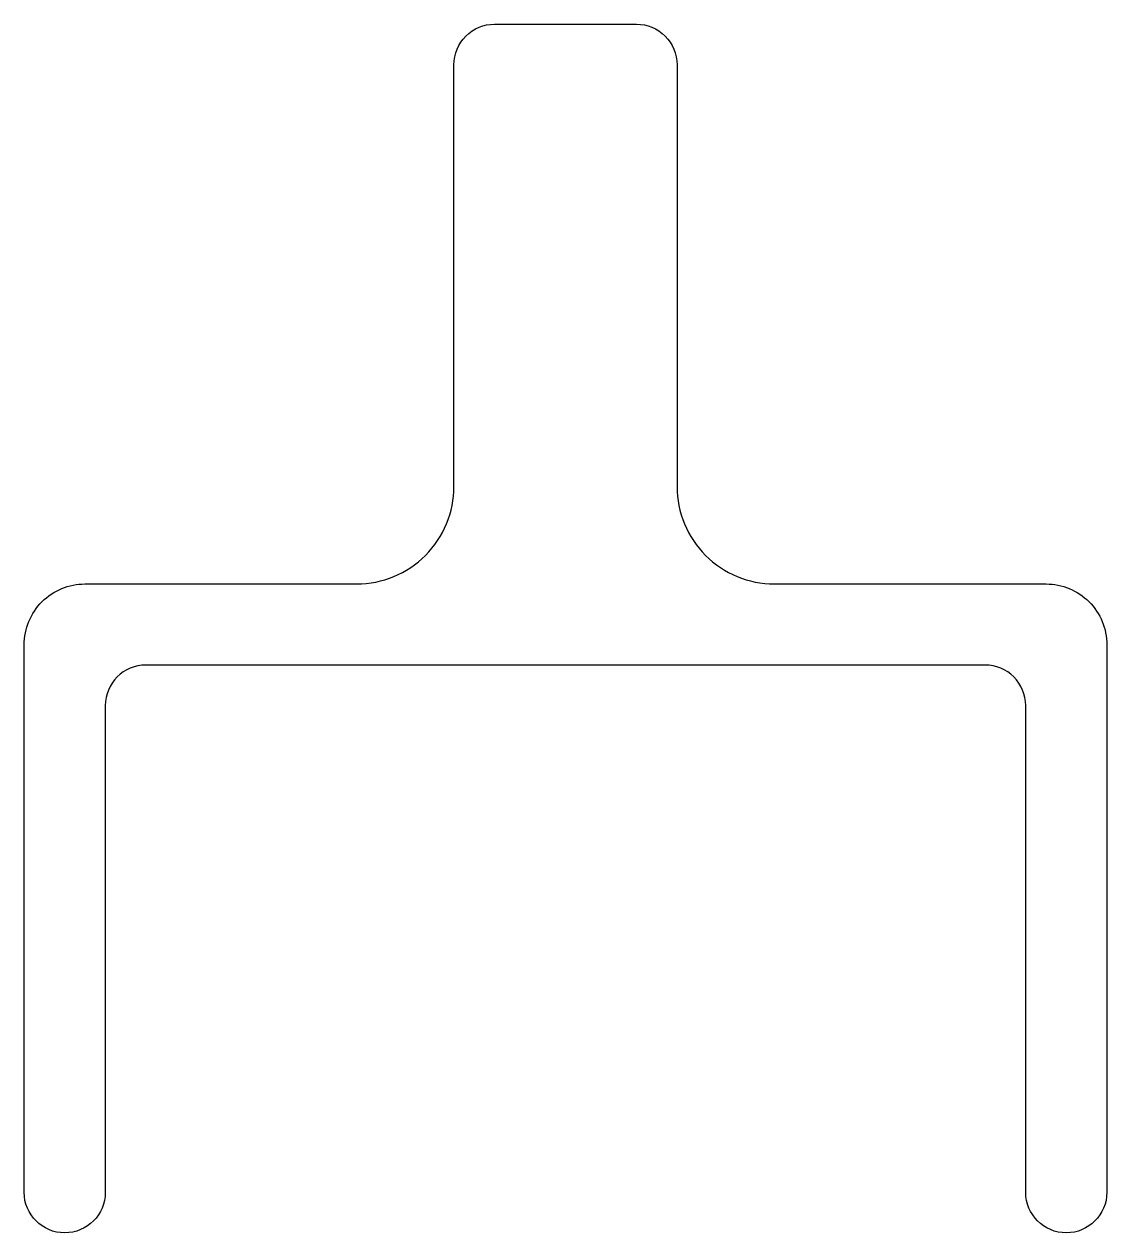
# Model space of a CAD drawing. Extents: x 250.3 to 277, y 240.5 to 270.3.
import ezdxf

# ---------------------------------------------------------------- set-up
doc = ezdxf.new("R2010")
doc.units = 0
doc.layers.add('ANA', color=220, linetype='CONTINUOUS')

msp = doc.modelspace()

# ---------------------------------------------------------------- linework, layer by layer
at = {"layer": 'ANA'}
msp.add_lwpolyline([(258.508, 256.509, 0.414214), (260.908, 258.909), (260.908, 269.309, -0.414214), (261.908, 270.309), (265.408, 270.309, -0.414214), (266.408, 269.309), (266.408, 258.909, 0.414214), (268.808, 256.509), (275.508, 256.509, -0.414214), (277.008, 255.009), (277.008, 241.511, -1), (275.008, 241.511), (275.008, 253.509, 0.414214), (274.008, 254.509), (253.308, 254.509, 0.414214), (252.308, 253.509), (252.308, 241.511, -1), (250.308, 241.511), (250.308, 255.009, -0.414214), (251.808, 256.509)], format="xyb", close=True, dxfattribs=at)

doc.saveas('drawing.dxf')
